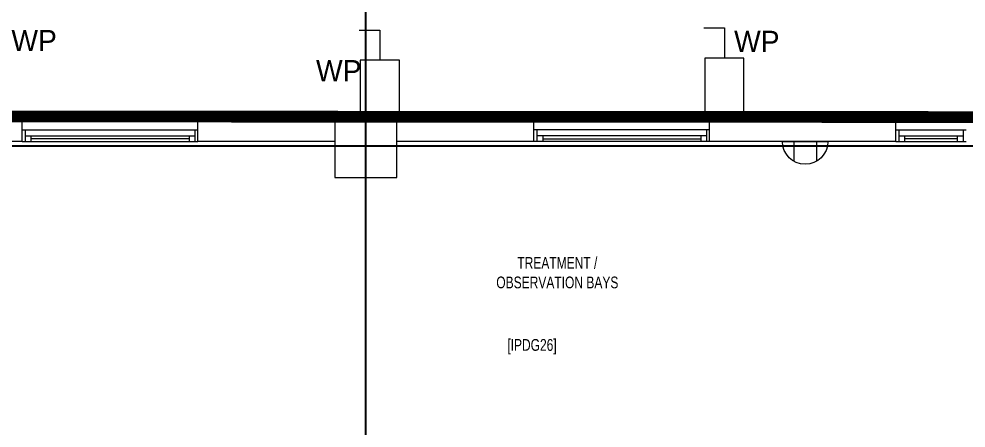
# Model space of a CAD drawing. Header units: metres. Extents: x 75097 to 220762, y -1557923 to -1361206.
# Drawn here: x 134201 to 142288, y -1457640 to -1454152 of the extents above; entities that cross this region are included whole.
import ezdxf

# ---------------------------------------------------------------- set-up
doc = ezdxf.new("R2010")
doc.units = ezdxf.units.M
doc.linetypes.add('DASHED2', pattern=[0.375, 0.25, -0.125])
doc.layers.get('0').update_dxf_attribs({"lineweight": 0})
for name, color, linetype, lineweight in [('A-100 - Copy$0$72_EGR_BASE_TEXT', 8, 'Continuous', 0), ('A-100 - Copy$0$Aluminum', 8, 'Continuous', 0), ('A-100 - Copy$0$Proj', 8, 'Continuous', 0), ('A-100 - Copy$0$Structure', 8, 'Continuous', 9), ('A-100 - Copy$0$Walls', 8, 'Continuous', 0)]:
    doc.layers.add(name, color=color, linetype=linetype, lineweight=lineweight)
doc.layers.add('A-100 - Copy$0$axes', color=8, linetype='Continuous')
doc.layers.add('PD-VENT', color=8, linetype='Continuous')
doc.layers.add('E-POWR', color=7, linetype='Continuous', lineweight=9, true_color=0x4e7e3e)
doc.layers.add('E-POWR-IDEN _1-100_', color=7, linetype='Continuous', lineweight=9, true_color=0x4e7e3e)
doc.styles.add('A-100 - Copy$0$X3G_ENTITY_2587EA', font='swisscl.ttf', dxfattribs={"height": 200})
doc.styles.add('Optima_5', font='', dxfattribs={"height": 3.001645})
doc.styles.get('Optima_5').set_extended_font_data('Optima')

# ---------------------------------------------------------------- blocks, each defined once
blk = doc.blocks.new('GI-041_dwg__U120-3902841-GI-041')
at = {"layer": 'E-POWR', "flags": 128}
blk.add_lwpolyline([(-0.1145, 0), (0.1145, 0), (0.1145, 0.1572), (-0.1145, 0.1572)], close=True, dxfattribs=at)
blk.add_lwpolyline([(0.2354, 0.1613), (0.2354, 0.0786), (0.1145, 0.0786)], dxfattribs=at)
blk = doc.blocks.new('WALL OUTLET')
at = {"layer": 'E-POWR', "extrusion": (9.94399e-05, 4.90741e-07, 1)}
blk.add_line((-193.4, 0, 0), (193.4, 0, 0), dxfattribs=at)
blk.add_line((-193.4, 0, 0), (193.4, 0, 0), dxfattribs=at)
at = {"layer": 'E-POWR', "extrusion": (9.94399e-05, 4.90741e-07, 1), "elevation": 0}
for points in [[(-96.7, 0), (-96.7, 167.5)], [(96.7, 0), (96.7, 167.5)]]:
    blk.add_lwpolyline(points, dxfattribs=at)
at = {"layer": 'E-POWR', "extrusion": (9.94399e-05, 4.90741e-07, 1)}
blk.add_arc((0, 0, 0), 193.4, 359.99626, 179.99626, dxfattribs=at)
blk = doc.blocks.new('A-100 - Copy')
at = {"layer": 'A-100 - Copy$0$Aluminum'}
for p, q in [((134228.3, -1455097.7), (135728.3, -1455097.7)), ((134253.3, -1455097.7), (134253.3, -1455197.7)), ((135703.3, -1455097.7), (135703.3, -1455197.7)), ((140098.3, -1455097.7, 0), (138598.3, -1455097.7, 0)), ((138623.3, -1455097.7, 0), (138623.3, -1455197.7, 0)), ((140073.3, -1455097.7, 0), (140073.3, -1455197.7, 0)), ((141688.3, -1455097.7, -2.4), (142288.3, -1455097.7, -2.4)), ((141713.3, -1455097.7, -2.4), (141713.3, -1455197.7, -2.4)), ((142263.3, -1455097.7, -2.4), (142263.3, -1455197.7, -2.4)), ((134253.3, -1455147.7), (135703.3, -1455147.7)), ((134303.3, -1455147.7), (134303.3, -1455197.7)), ((135653.3, -1455172.7), (134303.3, -1455172.7)), ((135653.3, -1455147.7), (135653.3, -1455197.7)), ((140073.3, -1455147.7, 0), (138623.3, -1455147.7, 0)), ((138673.3, -1455147.7, 0), (138673.3, -1455197.7, 0)), ((138673.3, -1455172.7, 0), (140023.3, -1455172.7, 0)), ((140023.3, -1455147.7, 0), (140023.3, -1455197.7, 0)), ((141713.3, -1455147.7, -2.4), (142263.3, -1455147.7, -2.4)), ((141763.3, -1455147.7, -2.4), (141763.3, -1455197.7, -2.4)), ((142213.3, -1455172.7, -2.4), (141763.3, -1455172.7, -2.4)), ((142213.3, -1455147.7, -2.4), (142213.3, -1455197.7, -2.4)), ((134228.3, -1455197.7), (135728.3, -1455197.7)), ((140098.3, -1455197.7, 0), (138598.3, -1455197.7, 0)), ((141688.3, -1455197.7, -2.4), (142288.3, -1455197.7, -2.4))]:
    blk.add_line(p, q, dxfattribs=at)
at = {"layer": 'A-100 - Copy$0$axes'}
for p, q in [((137163.3, -1477297.4, 0), (137163.3, -1387547.7, 0)), ((215795, -1455237.7, 2.4), (83877.8, -1455237.7, 2.4))]:
    blk.add_line(p, q, dxfattribs=at)
at = {"layer": 'A-100 - Copy$0$Proj'}
for p, q in [((135728.3, -1454972.7), (134228.3, -1454972.7)), ((138598.3, -1454972.7, 0), (140098.3, -1454972.7, 0)), ((142288.3, -1454972.7), (141688.3, -1454972.7))]:
    blk.add_line(p, q, dxfattribs=at)
at = {"layer": 'A-100 - Copy$0$Structure', "elevation": 0}
blk.add_lwpolyline([(136898.3, -1455502.7), (137428.3, -1455502.7), (137428.3, -1454972.7), (136898.3, -1454972.7)], close=True, dxfattribs=at)
at = {"layer": 'A-100 - Copy$0$Walls'}
for p, q in [((134228.3, -1454972.7), (132638.3, -1454972.7)), ((134228.3, -1455197.7), (134228.3, -1454972.7)), ((135728.3, -1455197.7), (135728.3, -1454972.7)), ((136898.3, -1454972.7), (135728.3, -1454972.7)), ((138598.3, -1454972.7, 0), (137428.3, -1454972.7, 0)), ((138598.3, -1455197.7, 0), (138598.3, -1454972.7, 0)), ((141688.3, -1454972.7, 0), (140098.3, -1454972.7, 0)), ((140098.3, -1455197.7, 0), (140098.3, -1454972.7, 0)), ((141688.3, -1455197.7), (141688.3, -1454972.7)), ((134228.3, -1455197.7), (132638.3, -1455197.7)), ((136898.3, -1455197.7), (135728.3, -1455197.7)), ((138598.3, -1455197.7, 0), (137428.3, -1455197.7, 0)), ((141688.3, -1455197.7), (140098.3, -1455197.7, 0))]:
    blk.add_line(p, q, dxfattribs=at)
at = {"layer": 'A-100 - Copy$0$72_EGR_BASE_TEXT', "char_height": 100, "attachment_point": 2, "style": 'A-100 - Copy$0$X3G_ENTITY_2587EA'}
for s, insert in [('TREATMENT /^M^JOBSERVATION BAYS', (138798.4, -1456181.7)), ('[IPDG26]', (138582.1, -1456881.3))]:
    blk.add_mtext(s, dxfattribs=dict(at, insert=insert))

msp = doc.modelspace()

# ---------------------------------------------------------------- linework, layer by layer
at = {"layer": 'E-POWR', "color": 240, "linetype": 'DASHED2', "ltscale": 500, "true_color": 0xf10e52, "const_width": 100, "elevation": 0}
msp.add_lwpolyline([(115314.3, -1421042.7), (122763.3, -1421042.7), (122643.3, -1429852.7), (109455, -1429732.3), (109455, -1447867.7), (115125.3, -1447867.7), (115013.3, -1454972.7), (147820.4, -1454991.2)], dxfattribs=at)

# ---------------------------------------------------------------- block references
at = {"color": 85, "xscale": 2127.341102341351, "yscale": 2127.341102341351, "zscale": 2127.341102341351, "rotation": 89.99999999978158}
for p in [(137450.1, -1454747.6, -5), (140392.1, -1454729.1, 0)]:
    msp.add_blockref('GI-041_dwg__U120-3902841-GI-041', p, dxfattribs=at)
at = {"layer": 'PD-VENT', "color": 85, "xscale": -1, "rotation": 180.003743290953}
msp.add_blockref('WALL OUTLET', (140914.3, -1455197.7, 0), dxfattribs=at)

# ---------------------------------------------------------------- texts
at = {"layer": 'E-POWR-IDEN _1-100_', "char_height": 180.1, "width": 3.637978807091713e-12, "attachment_point": 1, "rotation": 360, "line_spacing_factor": 1.047943, "style": 'Optima_5'}
for insert in [(134136.9, -1454245.7), (140307.8, -1454252.4), (136737.9, -1454502.3, -5)]:
    msp.add_mtext('WP', dxfattribs=dict(at, insert=insert))

# ---------------------------------------------------------------- next in the draw order: block references
msp.add_blockref('A-100 - Copy', (0, 0))

doc.saveas('drawing.dxf')
